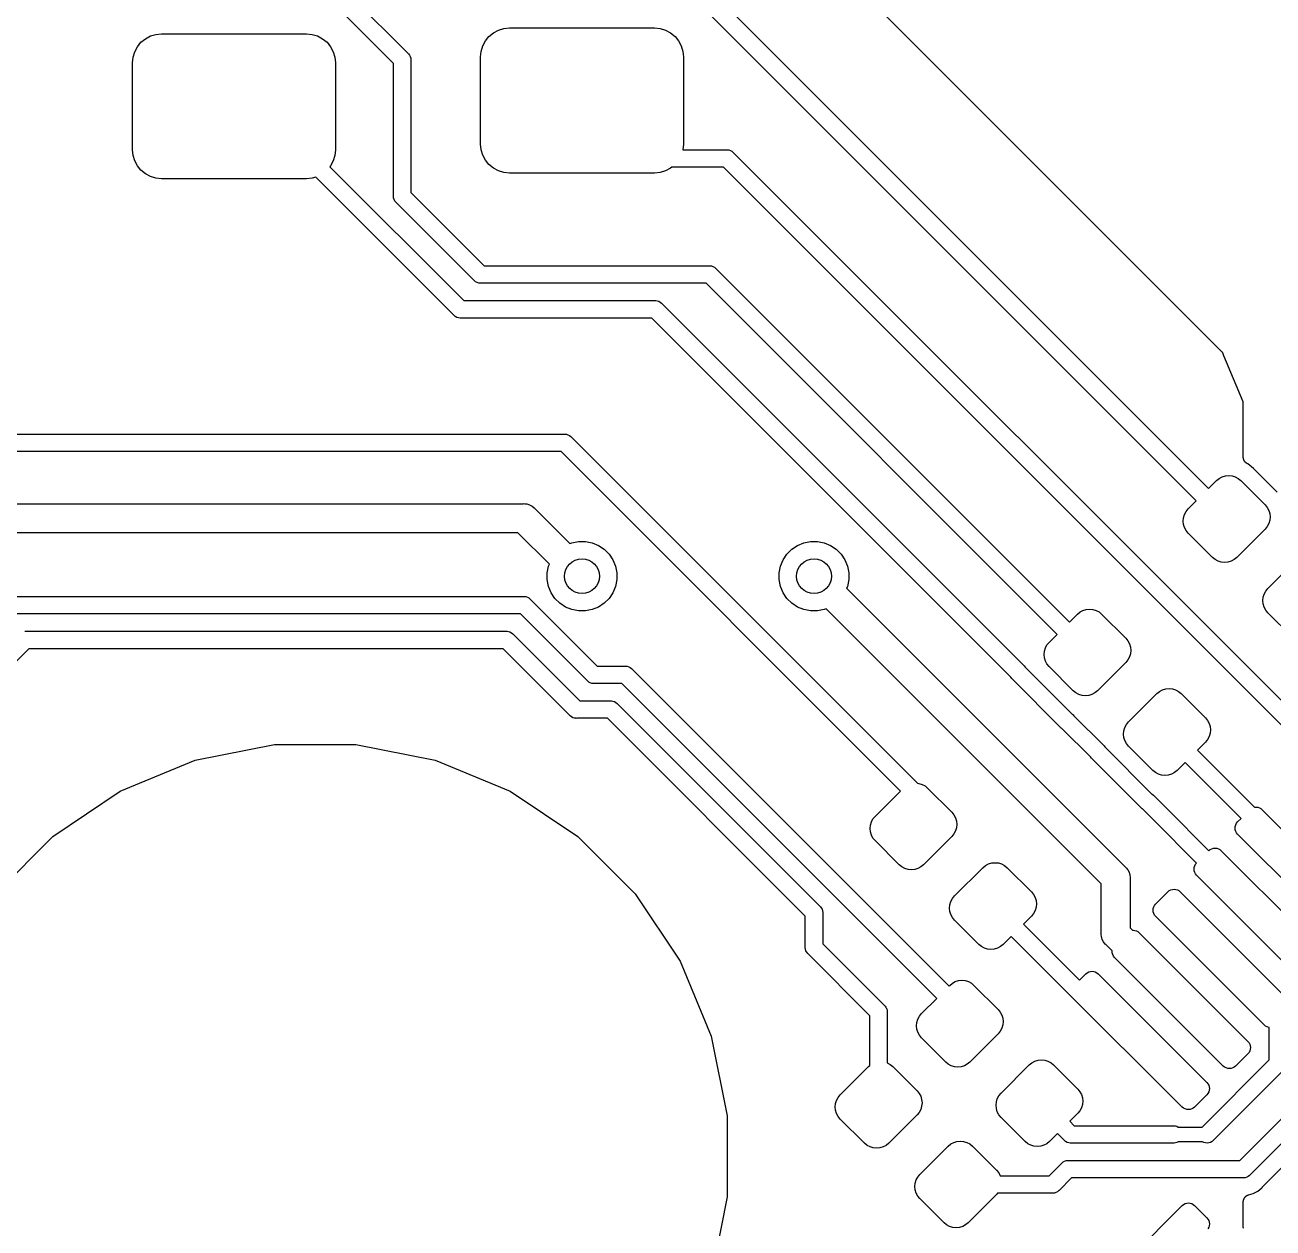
# Model space of a CAD drawing. Extents: x 70 to 232, y -100 to -50.
# Drawn here: x 209.5 to 220.26, y -65.62 to -55.25 of the extents above; entities that cross this region are included whole.
import ezdxf

# ---------------------------------------------------------------- set-up
doc = ezdxf.new("R2010")
doc.units = 0
doc.layers.add('BLACK', color=7, linetype='CONTINUOUS')

msp = doc.modelspace()

# ---------------------------------------------------------------- linework, layer by layer
at = {"layer": 'BLACK', "linetype": 'CONTINUOUS'}
for p, q in [((219.821, -58.071), (215.679, -53.929)), ((215.306, -54.8496), (219.701, -59.2454)), ((212.256, -54.9496), (212.8, -55.4944)), ((219.595, -59.3515), (215.219, -54.975)), ((212.675, -55.5811), (212.169, -55.075)), ((213.536, -55.3171), (213.579, -55.294)), ((213.579, -55.294), (213.626, -55.2798)), ((213.626, -55.2798), (213.675, -55.275)), ((213.675, -55.275), (214.925, -55.275)), ((214.925, -55.275), (214.974, -55.2798)), ((214.974, -55.2798), (215.021, -55.294)), ((215.021, -55.294), (215.064, -55.3171)), ((210.467, -55.4361), (210.498, -55.3982)), ((210.498, -55.3982), (210.536, -55.3671)), ((210.536, -55.3671), (210.579, -55.344)), ((210.579, -55.344), (210.626, -55.3298)), ((210.626, -55.3298), (210.675, -55.325)), ((210.675, -55.325), (211.925, -55.325)), ((211.925, -55.325), (211.974, -55.3298)), ((211.974, -55.3298), (212.021, -55.344)), ((212.021, -55.344), (212.064, -55.3671)), ((212.064, -55.3671), (212.102, -55.3982)), ((212.102, -55.3982), (212.133, -55.4361)), ((213.444, -55.4293), (213.467, -55.3861)), ((213.467, -55.3861), (213.498, -55.3482)), ((213.498, -55.3482), (213.536, -55.3171)), ((215.064, -55.3171), (215.102, -55.3482)), ((215.102, -55.3482), (215.133, -55.3861)), ((215.133, -55.3861), (215.156, -55.4293)), ((210.43, -55.5262), (210.444, -55.4793)), ((210.444, -55.4793), (210.467, -55.4361)), ((212.133, -55.4361), (212.156, -55.4793)), ((212.156, -55.4793), (212.17, -55.5262)), ((212.8, -55.4944), (212.803, -55.4967)), ((212.803, -55.4967), (212.813, -55.5081)), ((212.813, -55.5081), (212.82, -55.5212)), ((213.425, -55.525), (213.43, -55.4762)), ((213.43, -55.4762), (213.444, -55.4293)), ((215.156, -55.4293), (215.17, -55.4762)), ((215.17, -55.4762), (215.175, -55.525)), ((210.425, -55.575), (210.43, -55.5262)), ((210.425, -56.325), (210.425, -55.575)), ((212.17, -55.5262), (212.175, -55.575)), ((212.175, -55.575), (212.175, -56.325)), ((212.675, -56.7213), (212.675, -55.5811)), ((212.82, -55.5212), (212.824, -55.5353)), ((212.824, -55.5353), (212.825, -55.5463)), ((212.825, -55.5463), (212.825, -55.5463)), ((212.825, -55.5463), (212.825, -55.55)), ((212.825, -55.55), (212.825, -55.5537)), ((212.825, -55.5537), (212.825, -56.6939)), ((213.425, -56.275), (213.425, -55.525)), ((215.175, -55.525), (215.175, -56.275)), ((210.43, -56.3738), (210.425, -56.325)), ((210.444, -56.4207), (210.43, -56.3738)), ((212.17, -56.3738), (212.156, -56.4207)), ((212.175, -56.325), (212.17, -56.3738)), ((213.43, -56.3238), (213.425, -56.275)), ((213.444, -56.3707), (213.43, -56.3238)), ((213.467, -56.4139), (213.444, -56.3707)), ((215.175, -56.275), (215.17, -56.3238)), ((215.17, -56.3238), (215.17, -56.325)), ((215.17, -56.325), (215.546, -56.325)), ((215.546, -56.325), (215.55, -56.3246)), ((215.55, -56.3246), (215.554, -56.325)), ((215.554, -56.325), (215.554, -56.325)), ((215.554, -56.325), (215.565, -56.3261)), ((215.565, -56.3261), (215.579, -56.3304)), ((215.579, -56.3304), (215.592, -56.3373)), ((215.592, -56.3373), (215.603, -56.3467)), ((215.603, -56.3467), (215.606, -56.3496)), ((215.606, -56.3496), (220.593, -61.337)), ((210.467, -56.4639), (210.444, -56.4207)), ((210.498, -56.5018), (210.467, -56.4639)), ((212.133, -56.4639), (212.127, -56.471)), ((212.127, -56.471), (213.281, -57.625)), ((212.156, -56.4207), (212.133, -56.4639)), ((213.498, -56.4518), (213.467, -56.4139)), ((213.536, -56.4829), (213.498, -56.4518)), ((213.579, -56.506), (213.536, -56.4829)), ((215.064, -56.4829), (215.021, -56.506)), ((215.073, -56.475), (215.064, -56.4829)), ((215.519, -56.475), (215.073, -56.475)), ((220.506, -61.4624), (215.519, -56.475)), ((210.536, -56.5329), (210.498, -56.5018)), ((210.579, -56.556), (210.536, -56.5329)), ((210.626, -56.5702), (210.579, -56.556)), ((210.675, -56.575), (210.626, -56.5702)), ((211.925, -56.575), (210.675, -56.575)), ((211.974, -56.5702), (211.925, -56.575)), ((212.005, -56.5608), (211.974, -56.5702)), ((213.194, -57.7504), (212.005, -56.5608)), ((213.626, -56.5202), (213.579, -56.506)), ((213.675, -56.525), (213.626, -56.5202)), ((214.925, -56.525), (213.675, -56.525)), ((214.974, -56.5202), (214.925, -56.525)), ((215.021, -56.506), (214.974, -56.5202)), ((212.825, -56.6939), (213.456, -57.325)), ((212.675, -56.725), (212.675, -56.7213)), ((212.675, -56.7287), (212.675, -56.725)), ((212.676, -56.7397), (212.675, -56.7287)), ((212.675, -56.7287), (212.675, -56.7287)), ((212.68, -56.7538), (212.676, -56.7397)), ((212.687, -56.7669), (212.68, -56.7538)), ((212.697, -56.7783), (212.687, -56.7669)), ((212.7, -56.7806), (212.697, -56.7783)), ((213.369, -57.4504), (212.7, -56.7806)), ((213.456, -57.325), (215.396, -57.325)), ((215.396, -57.325), (215.4, -57.3246)), ((215.4, -57.3246), (215.404, -57.325)), ((215.404, -57.325), (215.404, -57.325)), ((215.404, -57.325), (215.415, -57.3261)), ((215.415, -57.3261), (215.429, -57.3304)), ((215.429, -57.3304), (215.442, -57.3373)), ((215.442, -57.3373), (215.453, -57.3467)), ((213.372, -57.4533), (213.369, -57.4504)), ((215.453, -57.3467), (215.456, -57.3496)), ((215.456, -57.3496), (218.501, -60.3954)), ((213.383, -57.4627), (213.372, -57.4533)), ((213.396, -57.4696), (213.383, -57.4627)), ((213.41, -57.4739), (213.396, -57.4696)), ((213.421, -57.475), (213.41, -57.4739)), ((213.425, -57.4754), (213.421, -57.475)), ((213.421, -57.475), (213.421, -57.475)), ((213.429, -57.475), (213.425, -57.4754)), ((215.369, -57.475), (213.429, -57.475)), ((218.395, -60.5015), (215.369, -57.475)), ((213.281, -57.625), (214.929, -57.625)), ((214.929, -57.625), (214.932, -57.6246)), ((214.932, -57.6246), (214.936, -57.625)), ((214.936, -57.625), (214.936, -57.625)), ((214.936, -57.625), (214.947, -57.6261)), ((214.947, -57.6261), (214.961, -57.6304)), ((214.961, -57.6304), (214.974, -57.6373)), ((214.974, -57.6373), (214.986, -57.6467)), ((214.986, -57.6467), (214.988, -57.6496)), ((214.988, -57.6496), (218.109, -60.7704)), ((213.197, -57.7533), (213.194, -57.7504)), ((213.2, -57.7556), (213.197, -57.7533)), ((213.208, -57.7627), (213.2, -57.7556)), ((213.221, -57.7696), (213.208, -57.7627)), ((213.235, -57.7739), (213.221, -57.7696)), ((213.25, -57.7754), (213.235, -57.7739)), ((213.254, -57.775), (213.25, -57.7754)), ((214.901, -57.775), (213.254, -57.775)), ((217.994, -60.8678), (214.901, -57.775)), ((219.823, -58.0734), (219.821, -58.071)), ((219.824, -58.0761), (219.823, -58.0734)), ((219.834, -58.0993), (219.824, -58.0761)), ((219.999, -58.4971), (219.834, -58.0993)), ((219.834, -58.0993), (219.834, -58.0993)), ((220, -58.5001), (219.999, -58.4971)), ((220, -58.5031), (220, -58.5001)), ((220, -58.9731), (220, -58.5031)), ((193.075, -58.775), (214.146, -58.775)), ((214.146, -58.775), (214.15, -58.7746)), ((214.15, -58.7746), (214.154, -58.775)), ((214.154, -58.775), (214.154, -58.775)), ((214.154, -58.775), (214.165, -58.7761)), ((214.165, -58.7761), (214.179, -58.7804)), ((214.179, -58.7804), (214.192, -58.7873)), ((214.192, -58.7873), (214.203, -58.7967)), ((214.203, -58.7967), (214.206, -58.7996)), ((214.206, -58.7996), (217.191, -61.7849)), ((214.119, -58.925), (193.004, -58.925)), ((217.045, -61.8515), (214.119, -58.925)), ((220, -58.976), (220, -58.9731)), ((220, -58.9788), (220, -58.976)), ((220.001, -58.9821), (220, -58.9788)), ((220.001, -58.9855), (220.001, -58.9821)), ((220.002, -58.9882), (220.001, -58.9855)), ((220.003, -58.9909), (220.002, -58.9882)), ((220.004, -58.9941), (220.003, -58.9909)), ((220.005, -58.9973), (220.004, -58.9941)), ((220.006, -58.9998), (220.005, -58.9973)), ((220.007, -59.0024), (220.006, -58.9998)), ((220.009, -59.0053), (220.007, -59.0024)), ((220.011, -59.0083), (220.009, -59.0053)), ((220.012, -59.0105), (220.011, -59.0083)), ((220.014, -59.0128), (220.012, -59.0105)), ((220.016, -59.0153), (220.014, -59.0128)), ((220.018, -59.0179), (220.016, -59.0153)), ((220.021, -59.0197), (220.018, -59.0179)), ((220.023, -59.0217), (220.021, -59.0197)), ((220.025, -59.0236), (220.023, -59.0217)), ((220.028, -59.0258), (220.025, -59.0236)), ((220.03, -59.0271), (220.028, -59.0258)), ((220.033, -59.0287), (220.03, -59.0271)), ((220.034, -59.0292), (220.033, -59.0287)), ((220.04, -59.0328), (220.034, -59.0292)), ((220.088, -59.0719), (220.04, -59.0328)), ((219.77, -59.1765), (219.793, -59.1581)), ((219.793, -59.1581), (219.818, -59.1445)), ((219.818, -59.1445), (219.846, -59.1361)), ((219.846, -59.1361), (219.875, -59.1333)), ((219.875, -59.1333), (219.904, -59.1361)), ((219.904, -59.1361), (219.931, -59.1445)), ((219.931, -59.1445), (219.957, -59.1581)), ((219.957, -59.1581), (219.979, -59.1765)), ((220.292, -59.2761), (220.088, -59.0719)), ((219.701, -59.2454), (219.77, -59.1765)), ((219.979, -59.1765), (220.188, -59.3851)), ((97.4061, -59.375), (213.794, -59.375)), ((213.794, -59.375), (213.8, -59.3744)), ((213.8, -59.3744), (213.806, -59.375)), ((213.806, -59.375), (213.806, -59.375)), ((213.806, -59.375), (213.825, -59.3768)), ((213.825, -59.3768), (213.848, -59.384)), ((213.848, -59.384), (213.87, -59.3956)), ((219.526, -59.4204), (219.595, -59.3515)), ((220.188, -59.3851), (220.206, -59.4074)), ((213.87, -59.3956), (213.889, -59.4112)), ((213.889, -59.4112), (213.893, -59.416)), ((213.893, -59.416), (214.195, -59.7186)), ((219.483, -59.5247), (219.486, -59.496)), ((219.486, -59.496), (219.495, -59.4683)), ((219.495, -59.4683), (219.508, -59.4428)), ((219.508, -59.4428), (219.526, -59.4204)), ((220.206, -59.4074), (220.22, -59.4329)), ((220.22, -59.4329), (220.228, -59.4606)), ((220.228, -59.4606), (220.231, -59.4894)), ((220.231, -59.4894), (220.228, -59.5182)), ((219.486, -59.5535), (219.483, -59.5247)), ((219.495, -59.5812), (219.486, -59.5535)), ((219.508, -59.6067), (219.495, -59.5812)), ((220.188, -59.5937), (219.944, -59.8376)), ((220.206, -59.5713), (220.188, -59.5937)), ((220.22, -59.5458), (220.206, -59.5713)), ((220.228, -59.5182), (220.22, -59.5458)), ((213.748, -59.625), (97.4518, -59.625)), ((214.019, -59.8954), (213.748, -59.625)), ((214.195, -59.7186), (214.212, -59.7115)), ((214.212, -59.7115), (214.27, -59.7)), ((214.27, -59.7), (214.33, -59.7)), ((214.33, -59.7), (214.388, -59.7115)), ((214.388, -59.7115), (214.442, -59.7341)), ((216.158, -59.7341), (216.212, -59.7115)), ((216.212, -59.7115), (216.27, -59.7)), ((216.27, -59.7), (216.33, -59.7)), ((216.33, -59.7), (216.388, -59.7115)), ((216.388, -59.7115), (216.442, -59.7341)), ((219.526, -59.629), (219.508, -59.6067)), ((219.735, -59.8376), (219.526, -59.629)), ((214.442, -59.7341), (214.491, -59.767)), ((214.491, -59.767), (214.533, -59.8088)), ((214.533, -59.8088), (214.566, -59.8579)), ((216.034, -59.8579), (216.067, -59.8088)), ((216.067, -59.8088), (216.109, -59.767)), ((216.109, -59.767), (216.158, -59.7341)), ((216.442, -59.7341), (216.491, -59.767)), ((216.491, -59.767), (216.533, -59.8088)), ((216.533, -59.8088), (216.566, -59.8579)), ((214, -59.9705), (214.012, -59.9125)), ((214.012, -59.9125), (214.019, -59.8954)), ((214.566, -59.8579), (214.588, -59.9125)), ((214.588, -59.9125), (214.6, -59.9705)), ((216, -59.9705), (216.012, -59.9125)), ((216.012, -59.9125), (216.034, -59.8579)), ((216.566, -59.8579), (216.588, -59.9125)), ((216.588, -59.9125), (216.6, -59.9705)), ((219.757, -59.856), (219.735, -59.8376)), ((219.783, -59.8696), (219.757, -59.856)), ((219.811, -59.878), (219.783, -59.8696)), ((219.839, -59.8808), (219.811, -59.878)), ((219.868, -59.878), (219.839, -59.8808)), ((219.896, -59.8696), (219.868, -59.878)), ((219.921, -59.856), (219.896, -59.8696)), ((219.944, -59.8376), (219.921, -59.856)), ((220.212, -60.1063), (220.456, -59.8624)), ((214, -60.0295), (214, -59.9705)), ((214.012, -60.0875), (214, -60.0295)), ((214.6, -60.0295), (214.588, -60.0875)), ((214.6, -59.9705), (214.6, -60.0295)), ((216, -60.0295), (216, -59.9705)), ((216.012, -60.0875), (216, -60.0295)), ((216.6, -60.0295), (216.588, -60.0875)), ((216.6, -59.9705), (216.6, -60.0295)), ((214.034, -60.1421), (214.012, -60.0875)), ((214.067, -60.1912), (214.034, -60.1421)), ((214.566, -60.1421), (214.533, -60.1912)), ((214.588, -60.0875), (214.566, -60.1421)), ((216.034, -60.1421), (216.012, -60.0875)), ((216.067, -60.1912), (216.034, -60.1421)), ((216.588, -60.0875), (216.581, -60.1046)), ((216.581, -60.1046), (218.984, -62.5073)), ((220.18, -60.1542), (220.194, -60.1287)), ((220.194, -60.1287), (220.212, -60.1063)), ((209.379, -60.175), (213.796, -60.175)), ((213.796, -60.175), (213.8, -60.1746)), ((213.8, -60.1746), (213.804, -60.175)), ((213.804, -60.175), (213.804, -60.175)), ((213.804, -60.175), (213.815, -60.1761)), ((213.815, -60.1761), (213.829, -60.1804)), ((213.829, -60.1804), (213.842, -60.1873)), ((213.842, -60.1873), (213.853, -60.1967)), ((213.853, -60.1967), (213.856, -60.1996)), ((213.856, -60.1996), (214.431, -60.775)), ((214.109, -60.233), (214.067, -60.1912)), ((214.158, -60.2659), (214.109, -60.233)), ((214.491, -60.233), (214.442, -60.2659)), ((214.533, -60.1912), (214.491, -60.233)), ((216.109, -60.233), (216.067, -60.1912)), ((216.158, -60.2659), (216.109, -60.233)), ((220.169, -60.2106), (220.172, -60.1818)), ((220.172, -60.2394), (220.169, -60.2106)), ((220.172, -60.1818), (220.18, -60.1542)), ((220.18, -60.2671), (220.172, -60.2394)), ((213.769, -60.325), (209.407, -60.325)), ((214.344, -60.9004), (213.769, -60.325)), ((214.212, -60.2885), (214.158, -60.2659)), ((214.27, -60.3), (214.212, -60.2885)), ((214.33, -60.3), (214.27, -60.3)), ((214.388, -60.2885), (214.33, -60.3)), ((214.442, -60.2659), (214.388, -60.2885)), ((216.212, -60.2885), (216.158, -60.2659)), ((216.27, -60.3), (216.212, -60.2885)), ((216.33, -60.3), (216.27, -60.3)), ((216.388, -60.2885), (216.33, -60.3)), ((216.405, -60.2814), (216.388, -60.2885)), ((218.775, -62.6518), (216.405, -60.2814)), ((218.501, -60.3954), (218.57, -60.3265)), ((218.57, -60.3265), (218.593, -60.3081)), ((218.593, -60.3081), (218.618, -60.2945)), ((218.618, -60.2945), (218.646, -60.2861)), ((218.646, -60.2861), (218.675, -60.2833)), ((218.675, -60.2833), (218.704, -60.2861)), ((218.704, -60.2861), (218.731, -60.2945)), ((218.731, -60.2945), (218.757, -60.3081)), ((218.757, -60.3081), (218.779, -60.3265)), ((218.779, -60.3265), (218.988, -60.5351)), ((220.194, -60.2926), (220.18, -60.2671)), ((220.212, -60.3149), (220.194, -60.2926)), ((220.421, -60.5235), (220.212, -60.3149)), ((209.496, -60.475), (209.5, -60.4746)), ((209.5, -60.4746), (209.504, -60.475)), ((209.504, -60.475), (213.646, -60.475)), ((213.646, -60.475), (213.65, -60.4746)), ((213.65, -60.4746), (213.654, -60.475)), ((213.654, -60.475), (213.654, -60.475)), ((213.654, -60.475), (213.665, -60.4761)), ((213.665, -60.4761), (213.679, -60.4804)), ((213.679, -60.4804), (213.692, -60.4873)), ((213.692, -60.4873), (213.703, -60.4967)), ((213.703, -60.4967), (213.706, -60.4996)), ((213.706, -60.4996), (214.281, -61.075)), ((218.308, -60.5928), (218.326, -60.5704)), ((218.326, -60.5704), (218.395, -60.5015)), ((218.988, -60.5351), (219.006, -60.5574)), ((219.006, -60.5574), (219.02, -60.5829)), ((209.531, -60.625), (207.375, -62.7811)), ((213.619, -60.625), (209.531, -60.625)), ((214.194, -61.2004), (213.619, -60.625)), ((218.283, -60.6747), (218.286, -60.646)), ((218.286, -60.7035), (218.283, -60.6747)), ((218.286, -60.646), (218.295, -60.6183)), ((218.295, -60.6183), (218.308, -60.5928)), ((219.02, -60.5829), (219.028, -60.6106)), ((219.028, -60.6682), (219.02, -60.6958)), ((219.028, -60.6106), (219.031, -60.6394)), ((219.031, -60.6394), (219.028, -60.6682)), ((214.431, -60.775), (214.671, -60.775)), ((214.671, -60.775), (214.674, -60.7746)), ((214.674, -60.7746), (214.678, -60.775)), ((214.678, -60.775), (214.678, -60.775)), ((214.678, -60.775), (214.689, -60.7761)), ((214.689, -60.7761), (214.703, -60.7804)), ((214.703, -60.7804), (214.716, -60.7873)), ((214.716, -60.7873), (214.728, -60.7967)), ((218.109, -60.7704), (218.112, -60.7727)), ((218.112, -60.7727), (218.121, -60.7842)), ((218.121, -60.7842), (218.123, -60.7873)), ((218.123, -60.7873), (218.527, -61.1915)), ((218.295, -60.7312), (218.286, -60.7035)), ((218.308, -60.7567), (218.295, -60.7312)), ((218.326, -60.779), (218.308, -60.7567)), ((218.535, -60.9876), (218.326, -60.779)), ((218.988, -60.7437), (218.744, -60.9876)), ((219.006, -60.7213), (218.988, -60.7437)), ((219.02, -60.6958), (219.006, -60.7213)), ((214.728, -60.7967), (214.73, -60.7996)), ((214.73, -60.7996), (217.464, -63.5333)), ((217.996, -60.8709), (217.994, -60.8678)), ((218.005, -60.8823), (217.996, -60.8709)), ((218.008, -60.8847), (218.005, -60.8823)), ((218.429, -61.3063), (218.008, -60.8847)), ((214.347, -60.9033), (214.344, -60.9004)), ((214.35, -60.9056), (214.347, -60.9033)), ((214.358, -60.9126), (214.35, -60.9056)), ((214.371, -60.9196), (214.358, -60.9126)), ((214.385, -60.9239), (214.371, -60.9196)), ((214.4, -60.9254), (214.385, -60.9239)), ((214.404, -60.925), (214.4, -60.9254)), ((214.643, -60.925), (214.404, -60.925)), ((217.358, -63.6394), (214.643, -60.925)), ((218.557, -61.006), (218.535, -60.9876)), ((218.744, -60.9876), (218.721, -61.006)), ((219.256, -61.0124), (219.279, -60.994)), ((219.279, -60.994), (219.304, -60.9804)), ((219.304, -60.9804), (219.332, -60.972)), ((219.332, -60.972), (219.361, -60.9692)), ((219.361, -60.9692), (219.389, -60.972)), ((219.389, -60.972), (219.417, -60.9804)), ((219.417, -60.9804), (219.443, -60.994)), ((219.443, -60.994), (219.465, -61.0124)), ((214.281, -61.075), (214.546, -61.075)), ((214.546, -61.075), (214.55, -61.0746)), ((214.55, -61.0746), (214.554, -61.075)), ((214.554, -61.075), (214.554, -61.075)), ((214.554, -61.075), (214.565, -61.0761)), ((214.565, -61.0761), (214.579, -61.0804)), ((214.579, -61.0804), (214.592, -61.0873)), ((214.592, -61.0873), (214.603, -61.0967)), ((214.603, -61.0967), (214.606, -61.0996)), ((214.606, -61.0996), (216.35, -62.8444)), ((218.583, -61.0196), (218.557, -61.006)), ((218.611, -61.028), (218.583, -61.0196)), ((218.639, -61.0308), (218.611, -61.028)), ((218.668, -61.028), (218.639, -61.0308)), ((218.696, -61.0196), (218.668, -61.028)), ((218.721, -61.006), (218.696, -61.0196)), ((219.012, -61.2563), (219.256, -61.0124)), ((219.465, -61.0124), (219.674, -61.221)), ((214.197, -61.2033), (214.194, -61.2004)), ((214.208, -61.2127), (214.197, -61.2033)), ((214.221, -61.2196), (214.208, -61.2127)), ((218.527, -61.1915), (218.53, -61.1932)), ((218.53, -61.1932), (218.541, -61.2025)), ((218.541, -61.2025), (218.544, -61.2054)), ((218.544, -61.2054), (218.795, -61.4563)), ((214.235, -61.2239), (214.221, -61.2196)), ((214.246, -61.225), (214.235, -61.2239)), ((214.25, -61.2254), (214.246, -61.225)), ((214.246, -61.225), (214.246, -61.225)), ((214.254, -61.225), (214.25, -61.2254)), ((214.519, -61.225), (214.254, -61.225)), ((216.225, -62.9311), (214.519, -61.225)), ((218.432, -61.3091), (218.429, -61.3063)), ((218.435, -61.3115), (218.432, -61.3091)), ((218.443, -61.3185), (218.435, -61.3115)), ((218.446, -61.3202), (218.443, -61.3185)), ((218.68, -61.5537), (218.446, -61.3202)), ((218.972, -61.3318), (218.98, -61.3042)), ((218.98, -61.3042), (218.994, -61.2787)), ((218.994, -61.2787), (219.012, -61.2563)), ((219.674, -61.221), (219.692, -61.2433)), ((219.692, -61.2433), (219.705, -61.2688)), ((219.705, -61.2688), (219.714, -61.2965)), ((219.714, -61.2965), (219.717, -61.3253)), ((219.717, -61.3253), (219.714, -61.354)), ((218.969, -61.3606), (218.972, -61.3318)), ((218.972, -61.3894), (218.969, -61.3606)), ((218.98, -61.4171), (218.972, -61.3894)), ((218.994, -61.4426), (218.98, -61.4171)), ((219.674, -61.4296), (219.605, -61.4985)), ((219.692, -61.4072), (219.674, -61.4296)), ((219.705, -61.3817), (219.692, -61.4072)), ((219.714, -61.354), (219.705, -61.3817)), ((210.965, -61.5864), (211.65, -61.45)), ((211.65, -61.45), (212.35, -61.45)), ((212.35, -61.45), (213.035, -61.5864)), ((218.795, -61.4563), (218.797, -61.4586)), ((218.797, -61.4586), (218.801, -61.4624)), ((218.801, -61.4624), (218.807, -61.4701)), ((218.807, -61.4701), (218.809, -61.4732)), ((218.809, -61.4732), (219.213, -61.8774)), ((219.012, -61.4649), (218.994, -61.4426)), ((219.221, -61.6735), (219.012, -61.4649)), ((219.605, -61.4985), (220.098, -61.9918)), ((210.318, -61.854), (210.965, -61.5864)), ((213.035, -61.5864), (213.682, -61.854)), ((218.682, -61.5568), (218.68, -61.5537)), ((218.691, -61.5682), (218.682, -61.5568)), ((218.694, -61.5706), (218.691, -61.5682)), ((219.115, -61.9922), (218.694, -61.5706)), ((219.499, -61.6046), (219.43, -61.6735)), ((219.982, -62.0882), (219.499, -61.6046)), ((219.243, -61.6919), (219.221, -61.6735)), ((219.269, -61.7055), (219.243, -61.6919)), ((219.296, -61.7139), (219.269, -61.7055)), ((219.325, -61.7167), (219.296, -61.7139)), ((219.354, -61.7139), (219.325, -61.7167)), ((219.382, -61.7055), (219.354, -61.7139)), ((219.407, -61.6919), (219.382, -61.7055)), ((219.43, -61.6735), (219.407, -61.6919)), ((209.737, -62.2425), (210.318, -61.854)), ((213.682, -61.854), (214.263, -62.2425)), ((216.826, -62.0704), (217.045, -61.8515)), ((217.191, -61.7849), (217.204, -61.7861)), ((217.204, -61.7861), (217.231, -61.7945)), ((217.231, -61.7945), (217.257, -61.8081)), ((217.257, -61.8081), (217.279, -61.8265)), ((217.279, -61.8265), (217.488, -62.0351)), ((219.213, -61.8774), (219.216, -61.8791)), ((219.216, -61.8791), (219.227, -61.8884)), ((219.227, -61.8884), (219.23, -61.8913)), ((219.23, -61.8913), (219.338, -61.9996)), ((216.808, -62.0928), (216.826, -62.0704)), ((217.488, -62.0351), (217.506, -62.0574)), ((217.506, -62.0574), (217.52, -62.0829)), ((219.118, -61.995), (219.115, -61.9922)), ((219.121, -61.9977), (219.118, -61.995)), ((219.129, -62.0044), (219.121, -61.9977)), ((219.132, -62.0061), (219.129, -62.0044)), ((219.232, -62.1056), (219.132, -62.0061)), ((219.338, -61.9996), (219.338, -61.9996)), ((219.338, -61.9996), (219.704, -62.366)), ((220.098, -61.9918), (220.111, -61.9905)), ((220.111, -61.9905), (220.126, -61.9919)), ((220.126, -61.9919), (220.14, -61.9962)), ((220.14, -61.9962), (220.153, -62.0031)), ((220.153, -62.0031), (220.164, -62.0125)), ((220.164, -62.0125), (221.101, -62.9494)), ((216.783, -62.1747), (216.786, -62.146)), ((216.786, -62.2035), (216.783, -62.1747)), ((216.786, -62.146), (216.795, -62.1183)), ((216.795, -62.1183), (216.808, -62.0928)), ((217.52, -62.0829), (217.528, -62.1106)), ((217.528, -62.1682), (217.52, -62.1958)), ((217.528, -62.1106), (217.531, -62.1394)), ((217.531, -62.1394), (217.528, -62.1682)), ((219.598, -62.4721), (219.232, -62.1056)), ((219.232, -62.1056), (219.232, -62.1056)), ((219.93, -62.1716), (219.931, -62.1569)), ((219.931, -62.1862), (219.93, -62.1716)), ((219.931, -62.1569), (219.936, -62.1429)), ((219.936, -62.2003), (219.931, -62.1862)), ((219.936, -62.1429), (219.942, -62.1299)), ((219.942, -62.1299), (219.952, -62.1185)), ((219.952, -62.1185), (219.982, -62.0882)), ((209.243, -62.737), (209.737, -62.2425)), ((214.263, -62.2425), (214.757, -62.737)), ((216.795, -62.2312), (216.786, -62.2035)), ((216.808, -62.2567), (216.795, -62.2312)), ((216.826, -62.279), (216.808, -62.2567)), ((217.035, -62.4876), (216.826, -62.279)), ((217.488, -62.2437), (217.244, -62.4876)), ((217.506, -62.2213), (217.488, -62.2437)), ((217.52, -62.1958), (217.506, -62.2213)), ((219.942, -62.2132), (219.936, -62.2003)), ((219.952, -62.2246), (219.942, -62.2132)), ((220.889, -63.1615), (219.952, -62.2246)), ((219.704, -62.366), (219.716, -62.3567)), ((219.716, -62.3567), (219.729, -62.3498)), ((219.729, -62.3498), (219.743, -62.3455)), ((219.743, -62.3455), (219.757, -62.3441)), ((219.757, -62.3441), (219.772, -62.3455)), ((219.772, -62.3455), (219.786, -62.3498)), ((219.786, -62.3498), (219.799, -62.3567)), ((219.799, -62.3567), (219.81, -62.366)), ((219.81, -62.366), (220.747, -63.3029)), ((217.057, -62.506), (217.035, -62.4876)), ((217.083, -62.5196), (217.057, -62.506)), ((217.221, -62.506), (217.196, -62.5196)), ((217.244, -62.4876), (217.221, -62.506)), ((217.756, -62.5124), (217.779, -62.494)), ((217.779, -62.494), (217.804, -62.4804)), ((217.804, -62.4804), (217.832, -62.472)), ((217.832, -62.472), (217.861, -62.4692)), ((217.861, -62.4692), (217.889, -62.472)), ((217.889, -62.472), (217.917, -62.4804)), ((217.917, -62.4804), (217.943, -62.494)), ((217.943, -62.494), (217.965, -62.5124)), ((218.984, -62.5073), (218.989, -62.5112)), ((219.578, -62.5105), (219.582, -62.4964)), ((219.582, -62.4964), (219.589, -62.4835)), ((219.589, -62.4835), (219.598, -62.4721)), ((217.111, -62.528), (217.083, -62.5196)), ((217.139, -62.5308), (217.111, -62.528)), ((217.168, -62.528), (217.139, -62.5308)), ((217.196, -62.5196), (217.168, -62.528)), ((217.512, -62.7563), (217.756, -62.5124)), ((217.965, -62.5124), (218.174, -62.721)), ((218.989, -62.5112), (218.993, -62.5159)), ((218.993, -62.5159), (218.993, -62.5159)), ((218.993, -62.5159), (219.002, -62.5277)), ((219.002, -62.5277), (219.004, -62.5302)), ((219.004, -62.5302), (219.016, -62.5519)), ((219.016, -62.5519), (219.023, -62.5755)), ((219.023, -62.5755), (219.025, -62.5939)), ((219.025, -62.5939), (219.025, -62.5939)), ((219.025, -62.5939), (219.026, -62.6)), ((219.026, -62.6), (219.025, -62.6061)), ((219.025, -62.6061), (219.025, -63.0302)), ((219.576, -62.5251), (219.578, -62.5105)), ((219.578, -62.5398), (219.576, -62.5251)), ((219.582, -62.5538), (219.578, -62.5398)), ((219.589, -62.5668), (219.582, -62.5538)), ((219.598, -62.5782), (219.589, -62.5668)), ((220.535, -63.5151), (219.598, -62.5782)), ((218.174, -62.721), (218.192, -62.7433)), ((218.775, -63.0759), (218.775, -62.6518)), ((219.245, -62.8256), (219.351, -62.7196)), ((219.351, -62.7196), (219.362, -62.7103)), ((219.362, -62.7103), (219.375, -62.7033)), ((219.375, -62.7033), (219.389, -62.6991)), ((219.389, -62.6991), (219.404, -62.6976)), ((219.404, -62.6976), (219.418, -62.6991)), ((219.418, -62.6991), (219.433, -62.7033)), ((219.433, -62.7033), (219.445, -62.7103)), ((219.445, -62.7103), (219.457, -62.7196)), ((219.457, -62.7196), (220.394, -63.6565)), ((214.757, -62.737), (215.146, -63.3184)), ((217.469, -62.8606), (217.472, -62.8318)), ((217.472, -62.8318), (217.48, -62.8042)), ((217.48, -62.8042), (217.494, -62.7787)), ((217.494, -62.7787), (217.512, -62.7563)), ((218.192, -62.7433), (218.205, -62.7688)), ((218.205, -62.7688), (218.214, -62.7965)), ((218.214, -62.7965), (218.217, -62.8253)), ((218.217, -62.8253), (218.214, -62.854)), ((219.235, -62.837), (219.245, -62.8256)), ((216.225, -63.1963), (216.225, -62.9311)), ((216.35, -62.8444), (216.353, -62.8467)), ((216.353, -62.8467), (216.356, -62.8496)), ((216.356, -62.8496), (216.363, -62.8581)), ((216.363, -62.8581), (216.37, -62.8712)), ((216.37, -62.8712), (216.374, -62.8853)), ((216.374, -62.8853), (216.375, -62.9)), ((216.375, -62.9), (216.375, -62.9037)), ((216.375, -62.9037), (216.375, -63.1689)), ((217.472, -62.8894), (217.469, -62.8606)), ((217.48, -62.9171), (217.472, -62.8894)), ((217.494, -62.9426), (217.48, -62.9171)), ((218.174, -62.9296), (218.105, -62.9985)), ((218.192, -62.9072), (218.174, -62.9296)), ((218.205, -62.8817), (218.192, -62.9072)), ((218.214, -62.854), (218.205, -62.8817)), ((219.223, -62.8787), (219.224, -62.864)), ((219.224, -62.8933), (219.223, -62.8787)), ((219.224, -62.864), (219.228, -62.85)), ((219.228, -62.9074), (219.224, -62.8933)), ((219.228, -62.85), (219.235, -62.837)), ((219.235, -62.9203), (219.228, -62.9074)), ((219.245, -62.9317), (219.235, -62.9203)), ((220.182, -63.8686), (219.245, -62.9317)), ((217.512, -62.9649), (217.494, -62.9426)), ((217.721, -63.1735), (217.512, -62.9649)), ((218.105, -62.9985), (218.588, -63.4821)), ((219.025, -63.0302), (219.046, -63.0516)), ((217.999, -63.1046), (217.93, -63.1735)), ((218.946, -64.0516), (217.999, -63.1046)), ((218.774, -63.082), (218.775, -63.0759)), ((218.775, -63.0881), (218.774, -63.082)), ((218.777, -63.1065), (218.775, -63.0881)), ((218.775, -63.0881), (218.775, -63.0881)), ((218.784, -63.13), (218.777, -63.1065)), ((218.796, -63.1518), (218.784, -63.13)), ((218.811, -63.1708), (218.796, -63.1518)), ((219.046, -63.0516), (219.05, -63.0512)), ((219.05, -63.0512), (219.065, -63.0526)), ((219.065, -63.0526), (219.079, -63.0569)), ((219.079, -63.0569), (219.092, -63.0638)), ((219.092, -63.0638), (219.103, -63.0731)), ((219.103, -63.0731), (220.04, -64.01)), ((216.225, -63.2), (216.225, -63.1963)), ((216.226, -63.2147), (216.225, -63.2)), ((216.23, -63.2288), (216.226, -63.2147)), ((216.235, -63.2369), (216.23, -63.2288)), ((216.237, -63.2419), (216.235, -63.2369)), ((216.247, -63.2533), (216.237, -63.2419)), ((216.25, -63.2556), (216.247, -63.2533)), ((216.782, -63.7881), (216.25, -63.2556)), ((216.375, -63.1689), (216.907, -63.7014)), ((217.743, -63.1919), (217.721, -63.1735)), ((217.769, -63.2055), (217.743, -63.1919)), ((217.796, -63.2139), (217.769, -63.2055)), ((217.825, -63.2167), (217.796, -63.2139)), ((217.854, -63.2139), (217.825, -63.2167)), ((217.882, -63.2055), (217.854, -63.2139)), ((217.907, -63.1919), (217.882, -63.2055)), ((217.93, -63.1735), (217.907, -63.1919)), ((218.816, -63.1747), (218.811, -63.1708)), ((218.87, -63.2283), (218.816, -63.1747)), ((218.869, -63.2322), (218.87, -63.2283)), ((218.871, -63.2469), (218.869, -63.2322)), ((218.875, -63.2609), (218.871, -63.2469)), ((218.882, -63.2739), (218.875, -63.2609)), ((215.146, -63.3184), (215.414, -63.9645)), ((218.891, -63.2853), (218.882, -63.2739)), ((219.828, -64.2222), (218.891, -63.2853)), ((218.588, -63.4821), (218.644, -63.4267)), ((218.644, -63.4267), (218.655, -63.4174)), ((218.655, -63.4174), (218.668, -63.4104)), ((218.668, -63.4104), (218.682, -63.4062)), ((218.682, -63.4062), (218.697, -63.4047)), ((218.697, -63.4047), (218.711, -63.4062)), ((218.711, -63.4062), (218.725, -63.4104)), ((218.725, -63.4104), (218.738, -63.4174)), ((218.738, -63.4174), (218.75, -63.4267)), ((218.75, -63.4267), (219.687, -64.3636)), ((217.464, -63.5333), (217.47, -63.5265)), ((217.47, -63.5265), (217.493, -63.5081)), ((217.493, -63.5081), (217.518, -63.4945)), ((217.518, -63.4945), (217.546, -63.4861)), ((217.546, -63.4861), (217.575, -63.4833)), ((217.575, -63.4833), (217.604, -63.4861)), ((217.604, -63.4861), (217.631, -63.4945)), ((217.631, -63.4945), (217.657, -63.5081)), ((217.657, -63.5081), (217.679, -63.5265)), ((217.679, -63.5265), (217.888, -63.7351)), ((219.97, -65.0362), (221.525, -63.4811)), ((221.65, -63.5678), (220.057, -65.1616)), ((217.226, -63.7704), (217.358, -63.6394)), ((220.17, -65.2603), (221.749, -63.6813)), ((216.782, -64.2169), (216.782, -63.7881)), ((216.907, -63.7014), (216.91, -63.7038)), ((216.91, -63.7038), (216.913, -63.7066)), ((216.913, -63.7066), (216.913, -63.7066)), ((216.913, -63.7066), (216.92, -63.7152)), ((216.92, -63.7152), (216.925, -63.7253)), ((216.925, -63.7253), (216.927, -63.7282)), ((216.927, -63.7282), (216.931, -63.7424)), ((216.931, -63.7424), (216.932, -63.7517)), ((216.932, -63.7517), (216.932, -63.7571)), ((216.932, -63.7571), (216.932, -63.7607)), ((216.932, -63.7607), (216.932, -64.195)), ((217.195, -63.8183), (217.208, -63.7928)), ((217.208, -63.7928), (217.226, -63.7704)), ((217.888, -63.7351), (217.906, -63.7574)), ((217.906, -63.7574), (217.92, -63.7829)), ((217.92, -63.7829), (217.928, -63.8106)), ((217.183, -63.8747), (217.186, -63.846)), ((217.186, -63.9035), (217.183, -63.8747)), ((217.186, -63.846), (217.195, -63.8183)), ((217.195, -63.9312), (217.186, -63.9035)), ((217.92, -63.8958), (217.906, -63.9213)), ((217.928, -63.8682), (217.92, -63.8958)), ((217.928, -63.8106), (217.931, -63.8394)), ((217.931, -63.8394), (217.928, -63.8682)), ((220.193, -63.878), (220.182, -63.8686)), ((220.206, -63.8849), (220.193, -63.878)), ((220.22, -63.8892), (220.206, -63.8849)), ((220.225, -63.8896), (220.22, -63.8892)), ((220.225, -64.1689), (220.225, -63.8896)), ((215.414, -63.9645), (215.55, -64.6504)), ((217.208, -63.9567), (217.195, -63.9312)), ((217.226, -63.979), (217.208, -63.9567)), ((217.435, -64.1876), (217.226, -63.979)), ((217.888, -63.9437), (217.644, -64.1876)), ((217.906, -63.9213), (217.888, -63.9437)), ((220.04, -64.01), (220.05, -64.0214)), ((218.948, -64.0545), (218.946, -64.0516)), ((218.959, -64.0639), (218.948, -64.0545)), ((218.966, -64.0677), (218.959, -64.0639)), ((219.475, -64.5757), (218.966, -64.0677)), ((220.04, -64.1161), (219.934, -64.2222)), ((220.05, -64.1048), (220.04, -64.1161)), ((220.05, -64.0214), (220.056, -64.0344)), ((220.056, -64.0918), (220.05, -64.1048)), ((220.056, -64.0344), (220.061, -64.0485)), ((220.061, -64.0777), (220.056, -64.0918)), ((220.061, -64.0485), (220.062, -64.0631)), ((220.062, -64.0631), (220.061, -64.0777)), ((216.526, -64.4704), (216.77, -64.2265)), ((216.77, -64.2265), (216.782, -64.2169)), ((216.932, -64.195), (216.957, -64.2081)), ((216.957, -64.2081), (216.979, -64.2265)), ((216.979, -64.2265), (217.188, -64.4351)), ((217.457, -64.206), (217.435, -64.1876)), ((217.483, -64.2196), (217.457, -64.206)), ((217.511, -64.228), (217.483, -64.2196)), ((217.539, -64.2308), (217.511, -64.228)), ((217.568, -64.228), (217.539, -64.2308)), ((217.596, -64.2196), (217.568, -64.228)), ((217.621, -64.206), (217.596, -64.2196)), ((217.644, -64.1876), (217.621, -64.206)), ((217.912, -64.4563), (218.156, -64.2124)), ((218.156, -64.2124), (218.179, -64.194)), ((218.179, -64.194), (218.204, -64.1804)), ((218.204, -64.1804), (218.232, -64.172)), ((218.232, -64.172), (218.261, -64.1692)), ((218.261, -64.1692), (218.289, -64.172)), ((218.289, -64.172), (218.317, -64.1804)), ((218.317, -64.1804), (218.343, -64.194)), ((218.343, -64.194), (218.365, -64.2124)), ((218.365, -64.2124), (218.574, -64.421)), ((219.646, -64.7477), (220.225, -64.1689)), ((219.839, -64.2315), (219.828, -64.2222)), ((219.934, -64.2222), (219.923, -64.2315)), ((220.35, -64.2556), (219.739, -64.8668)), ((219.852, -64.2384), (219.839, -64.2315)), ((219.866, -64.2427), (219.852, -64.2384)), ((219.881, -64.2441), (219.866, -64.2427)), ((219.896, -64.2427), (219.881, -64.2441)), ((219.91, -64.2384), (219.896, -64.2427)), ((219.923, -64.2315), (219.91, -64.2384)), ((217.188, -64.4351), (217.206, -64.4574)), ((218.574, -64.421), (218.592, -64.4433)), ((218.592, -64.4433), (218.605, -64.4688)), ((219.687, -64.3636), (219.696, -64.375)), ((219.696, -64.375), (219.703, -64.3879)), ((219.703, -64.4453), (219.696, -64.4583)), ((219.703, -64.3879), (219.707, -64.402)), ((219.707, -64.4313), (219.703, -64.4453)), ((219.707, -64.402), (219.709, -64.4166)), ((219.709, -64.4166), (219.707, -64.4313)), ((216.483, -64.5747), (216.486, -64.546)), ((216.486, -64.546), (216.495, -64.5183)), ((216.495, -64.5183), (216.508, -64.4928)), ((216.508, -64.4928), (216.526, -64.4704)), ((217.206, -64.4574), (217.22, -64.4829)), ((217.22, -64.4829), (217.228, -64.5106)), ((217.228, -64.5106), (217.231, -64.5394)), ((217.231, -64.5394), (217.228, -64.5682)), ((217.869, -64.5606), (217.872, -64.5318)), ((217.872, -64.5318), (217.88, -64.5042)), ((217.88, -64.5042), (217.894, -64.4787)), ((217.894, -64.4787), (217.912, -64.4563)), ((218.605, -64.4688), (218.614, -64.4965)), ((218.614, -64.554), (218.605, -64.5817)), ((218.614, -64.4965), (218.617, -64.5253)), ((218.617, -64.5253), (218.614, -64.554)), ((219.687, -64.4697), (219.581, -64.5757)), ((219.696, -64.4583), (219.687, -64.4697)), ((215.55, -64.6504), (215.55, -65.3496)), ((216.486, -64.6035), (216.483, -64.5747)), ((216.495, -64.6312), (216.486, -64.6035)), ((216.508, -64.6567), (216.495, -64.6312)), ((216.526, -64.679), (216.508, -64.6567)), ((217.188, -64.6437), (216.944, -64.8876)), ((217.206, -64.6213), (217.188, -64.6437)), ((217.22, -64.5958), (217.206, -64.6213)), ((217.228, -64.5682), (217.22, -64.5958)), ((217.872, -64.5894), (217.869, -64.5606)), ((217.88, -64.6171), (217.872, -64.5894)), ((217.894, -64.6426), (217.88, -64.6171)), ((217.912, -64.6649), (217.894, -64.6426)), ((218.574, -64.6296), (218.505, -64.6985)), ((218.592, -64.6072), (218.574, -64.6296)), ((218.605, -64.5817), (218.592, -64.6072)), ((219.486, -64.5851), (219.475, -64.5757)), ((219.499, -64.592), (219.486, -64.5851)), ((219.513, -64.5963), (219.499, -64.592)), ((219.528, -64.5977), (219.513, -64.5963)), ((219.542, -64.5963), (219.528, -64.5977)), ((219.556, -64.592), (219.542, -64.5963)), ((219.569, -64.5851), (219.556, -64.592)), ((219.581, -64.5757), (219.569, -64.5851)), ((216.735, -64.8876), (216.526, -64.679)), ((218.121, -64.8735), (217.912, -64.6649)), ((218.505, -64.6985), (218.542, -64.7362)), ((218.542, -64.7362), (219.404, -64.7362)), ((219.404, -64.7362), (219.415, -64.7373)), ((219.415, -64.7373), (219.429, -64.7416)), ((219.429, -64.7416), (219.44, -64.7477)), ((219.44, -64.7477), (219.646, -64.7477)), ((217.504, -64.8804), (217.532, -64.872)), ((217.532, -64.872), (217.561, -64.8692)), ((217.561, -64.8692), (217.589, -64.872)), ((217.589, -64.872), (217.617, -64.8804)), ((218.143, -64.8919), (218.121, -64.8735)), ((218.33, -64.8735), (218.307, -64.8919)), ((218.399, -64.8046), (218.33, -64.8735)), ((218.456, -64.8616), (218.399, -64.8046)), ((218.458, -64.8645), (218.456, -64.8616)), ((218.469, -64.8739), (218.458, -64.8645)), ((218.482, -64.8808), (218.469, -64.8739)), ((219.44, -64.8747), (219.429, -64.8808)), ((219.648, -64.8747), (219.44, -64.8747)), ((219.66, -64.8808), (219.648, -64.8747)), ((219.731, -64.8739), (219.718, -64.8808)), ((219.739, -64.8668), (219.731, -64.8739)), ((216.757, -64.906), (216.735, -64.8876)), ((216.783, -64.9196), (216.757, -64.906)), ((216.811, -64.928), (216.783, -64.9196)), ((216.839, -64.9308), (216.811, -64.928)), ((216.868, -64.928), (216.839, -64.9308)), ((216.896, -64.9196), (216.868, -64.928)), ((216.921, -64.906), (216.896, -64.9196)), ((216.944, -64.8876), (216.921, -64.906)), ((217.212, -65.1563), (217.456, -64.9124)), ((217.456, -64.9124), (217.479, -64.894)), ((217.479, -64.894), (217.504, -64.8804)), ((217.617, -64.8804), (217.643, -64.894)), ((217.643, -64.894), (217.665, -64.9124)), ((217.665, -64.9124), (217.874, -65.121)), ((218.169, -64.9055), (218.143, -64.8919)), ((218.196, -64.9139), (218.169, -64.9055)), ((218.225, -64.9167), (218.196, -64.9139)), ((218.254, -64.9139), (218.225, -64.9167)), ((218.282, -64.9055), (218.254, -64.9139)), ((218.307, -64.8919), (218.282, -64.9055)), ((218.497, -64.8851), (218.482, -64.8808)), ((218.508, -64.8862), (218.497, -64.8851)), ((218.511, -64.8866), (218.508, -64.8862)), ((218.508, -64.8862), (218.508, -64.8862)), ((218.515, -64.8862), (218.511, -64.8866)), ((219.404, -64.8862), (218.515, -64.8862)), ((219.415, -64.8851), (219.404, -64.8862)), ((219.429, -64.8808), (219.415, -64.8851)), ((219.674, -64.8851), (219.66, -64.8808)), ((219.689, -64.8866), (219.674, -64.8851)), ((219.703, -64.8851), (219.689, -64.8866)), ((219.718, -64.8808), (219.703, -64.8851)), ((218.326, -65.1679), (218.433, -65.0608)), ((218.433, -65.0608), (218.435, -65.0579)), ((218.435, -65.0579), (218.447, -65.0486)), ((218.447, -65.0486), (218.46, -65.0416)), ((218.46, -65.0416), (218.474, -65.0373)), ((218.474, -65.0373), (218.485, -65.0362)), ((218.485, -65.0362), (218.489, -65.0359)), ((218.485, -65.0362), (218.485, -65.0362)), ((218.489, -65.0359), (218.492, -65.0362)), ((218.492, -65.0362), (219.97, -65.0362)), ((217.18, -65.2042), (217.194, -65.1787)), ((217.194, -65.1787), (217.212, -65.1563)), ((217.874, -65.121), (217.892, -65.1433)), ((217.892, -65.1433), (217.905, -65.1679)), ((217.905, -65.1679), (218.326, -65.1679)), ((218.52, -65.1862), (218.413, -65.2934)), ((219.997, -65.1862), (218.52, -65.1862)), ((220.001, -65.1866), (219.997, -65.1862)), ((220.005, -65.1862), (220.001, -65.1866)), ((220.016, -65.1851), (220.005, -65.1862)), ((220.005, -65.1862), (220.005, -65.1862)), ((220.03, -65.1808), (220.016, -65.1851)), ((220.043, -65.1739), (220.03, -65.1808)), ((220.054, -65.1645), (220.043, -65.1739)), ((220.057, -65.1616), (220.054, -65.1645)), ((217.169, -65.2606), (217.172, -65.2318)), ((217.172, -65.2894), (217.169, -65.2606)), ((217.172, -65.2318), (217.18, -65.2042)), ((217.18, -65.3171), (217.172, -65.2894)), ((218.399, -65.3056), (218.386, -65.3126)), ((218.41, -65.2962), (218.399, -65.3056)), ((218.413, -65.2934), (218.41, -65.2962)), ((220.087, -65.3201), (220.127, -65.2992)), ((220.127, -65.2992), (220.161, -65.2711)), ((220.161, -65.2711), (220.166, -65.2649)), ((220.166, -65.2642), (220.168, -65.2624)), ((220.166, -65.2649), (220.166, -65.2642)), ((220.168, -65.2624), (220.17, -65.2603)), ((215.55, -65.3496), (215.414, -66.0355)), ((217.194, -65.3426), (217.18, -65.3171)), ((217.212, -65.3649), (217.194, -65.3426)), ((217.421, -65.5735), (217.212, -65.3649)), ((217.874, -65.3296), (217.63, -65.5735)), ((217.883, -65.3179), (217.874, -65.3296)), ((218.353, -65.3179), (217.883, -65.3179)), ((218.357, -65.3183), (218.353, -65.3179)), ((218.361, -65.3179), (218.357, -65.3183)), ((218.372, -65.3169), (218.361, -65.3179)), ((218.361, -65.3179), (218.361, -65.3179)), ((218.386, -65.3126), (218.372, -65.3169)), ((219.486, -65.4149), (219.499, -65.408)), ((219.499, -65.408), (219.513, -65.4037)), ((219.513, -65.4037), (219.528, -65.4023)), ((219.528, -65.4023), (219.542, -65.4037)), ((219.542, -65.4037), (219.556, -65.408)), ((219.556, -65.408), (219.569, -65.4149)), ((220, -65.3872), (220.001, -65.3839)), ((220, -65.39), (220, -65.3872)), ((220, -65.3928), (220, -65.39)), ((220, -65.3937), (220, -65.3928)), ((220, -65.6078), (220, -65.3937)), ((220.001, -65.3805), (220.002, -65.3778)), ((220.001, -65.3839), (220.001, -65.3805)), ((220.002, -65.3778), (220.003, -65.375)), ((220.003, -65.375), (220.004, -65.3719)), ((220.004, -65.3719), (220.005, -65.3687)), ((220.005, -65.3687), (220.007, -65.3662)), ((220.007, -65.3662), (220.008, -65.3636)), ((220.008, -65.3636), (220.009, -65.3608)), ((220.009, -65.3608), (220.011, -65.3578)), ((220.011, -65.3578), (220.013, -65.3557)), ((220.013, -65.3557), (220.015, -65.3533)), ((220.015, -65.3533), (220.017, -65.3509)), ((220.017, -65.3509), (220.019, -65.3483)), ((220.019, -65.3483), (220.021, -65.3466)), ((220.021, -65.3466), (220.023, -65.3446)), ((220.023, -65.3446), (220.026, -65.3427)), ((220.026, -65.3427), (220.029, -65.3406)), ((220.029, -65.3406), (220.031, -65.3393)), ((220.031, -65.3393), (220.034, -65.3377)), ((220.034, -65.3377), (220.037, -65.3364)), ((220.037, -65.3364), (220.04, -65.3348)), ((220.04, -65.3348), (220.042, -65.334)), ((220.042, -65.334), (220.045, -65.333)), ((220.045, -65.333), (220.087, -65.3201)), ((218.538, -66.3612), (219.475, -65.4243)), ((219.475, -65.4243), (219.486, -65.4149)), ((219.569, -65.4149), (219.581, -65.4243)), ((219.581, -65.4243), (219.687, -65.5303)), ((217.443, -65.5919), (217.421, -65.5735)), ((217.469, -65.6055), (217.443, -65.5919)), ((217.496, -65.6139), (217.469, -65.6055)), ((217.525, -65.6167), (217.496, -65.6139)), ((217.554, -65.6139), (217.525, -65.6167)), ((217.582, -65.6055), (217.554, -65.6139)), ((217.607, -65.5919), (217.582, -65.6055)), ((217.63, -65.5735), (217.607, -65.5919)), ((219.687, -65.5303), (219.696, -65.5417)), ((219.696, -65.5417), (219.703, -65.5547)), ((219.703, -65.6121), (219.696, -65.625)), ((219.703, -65.5547), (219.707, -65.5687)), ((219.707, -65.598), (219.703, -65.6121)), ((219.707, -65.5687), (219.709, -65.5834)), ((219.709, -65.5834), (219.707, -65.598)), ((220, -65.6106), (220, -65.6078)), ((220, -65.6134), (220, -65.6106)), ((220.001, -65.6167), (220, -65.6134)), ((220.001, -65.6201), (220.001, -65.6167))]:
    msp.add_line(p, q, dxfattribs=at)
at = {"layer": 'BLACK'}
for centre in [(214.3, -60), (216.3, -60)]:
    msp.add_circle(centre, 0.15, dxfattribs=at)

doc.saveas('drawing.dxf')
